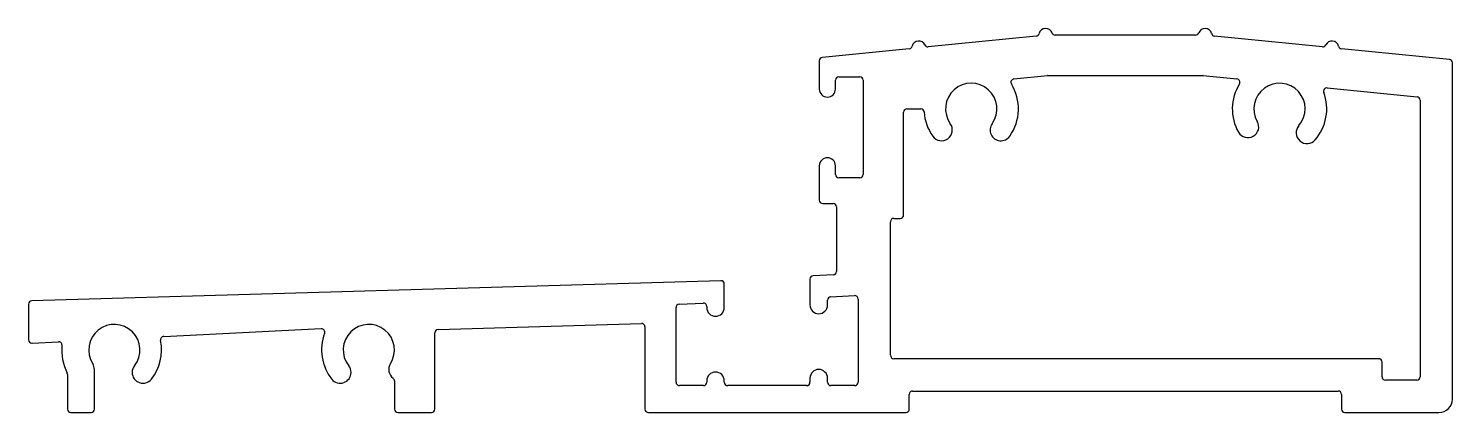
# Model space of a CAD drawing. Header units: inches. Extents: x -46 to 60, y 0 to 29.
import ezdxf

# ---------------------------------------------------------------- set-up
doc = ezdxf.new("R2010")
doc.units = ezdxf.units.IN
doc.header["$MEASUREMENT"] = 0
doc.layers.add('BEAD', color=152, linetype='Continuous')

msp = doc.modelspace()

# ---------------------------------------------------------------- linework, layer by layer
at = {"layer": 'BEAD', "color": 7}
for p, q in [((29.16, 28.22), (21.16, 27.42)), ((34.71, 28.29), (30.57, 28.29)), ((36.49, 28.29), (34.71, 28.29)), ((40.97, 28.29), (36.49, 28.29)), ((50.38, 27.42), (42.38, 28.22)), ((13.08, 26.39), (13.08, 24.29)), ((19.75, 27.28), (13.31, 26.64)), ((59.79, 26.48), (51.79, 27.28)), ((60.01, 1.27), (60.01, 26.24)), ((14.28, 24.29), (14.28, 24.94)), ((14.53, 25.19), (16.08, 25.19)), ((16.33, 24.94), (16.33, 17.94)), ((27.51, 25.04), (30, 25.29)), ((30.03, 25.29), (41.51, 25.29)), ((41.54, 25.29), (44.03, 25.04)), ((44.22, 24.66), (44.22, 24.66)), ((50.73, 24.37), (57.39, 23.71)), ((57.61, 23.46), (57.61, 2.92)), ((19.33, 14.94), (19.33, 22.57)), ((19.58, 22.82), (20.6, 22.82)), ((13.08, 18.59), (13.08, 16.04)), ((14.28, 17.94), (14.28, 18.59)), ((16.08, 17.69), (14.53, 17.69)), ((13.33, 15.79), (14.11, 15.79)), ((14.36, 15.54), (14.36, 10.75)), ((18.36, 4.52), (18.36, 14.44)), ((18.61, 14.69), (19.08, 14.69)), ((5.78, 10.06), (-45.29, 8.56)), ((6.04, 8.07), (6.04, 9.81)), ((12.39, 10.17), (12.39, 8.26)), ((14.12, 10.5), (12.62, 10.42)), ((13.69, 8.26), (13.69, 8.62)), ((13.92, 8.87), (15.7, 8.95)), ((15.96, 8.7), (15.96, 2.52)), ((-45.54, 8.31), (-45.54, 5.68)), ((2.46, 2.52), (2.46, 8.06)), ((2.7, 8.31), (4.47, 8.4)), ((4.74, 8.15), (4.74, 8.07)), ((-35.51, 5.92), (-23.83, 6.5)), ((-15.17, 6.44), (-0.1, 6.89)), ((0.16, 6.64), (0.16, 0.52)), ((-45.27, 5.43), (-43.32, 5.53)), ((-15.41, 0.52), (-15.41, 6.19)), ((54.54, 4.27), (18.61, 4.27)), ((-40.65, 0.52), (-40.65, 3.47)), ((54.79, 2.92), (54.79, 4.02)), ((-42.65, 3.09), (-42.65, 0.52)), ((-18.41, 2.62), (-18.41, 0.52)), ((4.49, 2.27), (2.71, 2.27)), ((4.74, 2.63), (4.74, 2.52)), ((6.04, 2.52), (6.04, 2.63)), ((12.14, 2.27), (6.29, 2.27)), ((12.39, 2.82), (12.39, 2.52)), ((13.69, 2.52), (13.69, 2.82)), ((15.71, 2.27), (13.94, 2.27)), ((57.36, 2.67), (55.04, 2.67)), ((19.75, 0.52), (19.75, 1.62)), ((20, 1.87), (51.54, 1.87)), ((51.79, 1.62), (51.79, 0.52)), ((-42.4, 0.27), (-40.9, 0.27)), ((-18.16, 0.27), (-15.66, 0.27)), ((0.41, 0.27), (19.5, 0.27)), ((52.04, 0.27), (59.01, 0.27))]:
    msp.add_line(p, q, dxfattribs=at)
for centre, radius, start, end in [((29.86, 28.29), 0.5, 19.4712, 166.2192), ((41.67, 28.29), 0.5, 13.7808, 160.5288), ((19.73, 27.53), 0.25, 275.6904, 346.2192), ((20.45, 27.35), 0.5, 25.1616, 166.2192), ((21.13, 27.67), 0.25, 205.1616, 275.6904), ((29.14, 28.47), 0.25, 275.6904, 346.2192), ((30.57, 28.54), 0.25, 199.4712, 270), ((40.97, 28.54), 0.25, 270, 340.5288), ((42.4, 28.47), 0.25, 193.7808, 264.3096), ((50.4, 27.67), 0.25, 264.3096, 334.8384), ((51.08, 27.35), 0.5, 13.7808, 154.8384), ((51.81, 27.53), 0.25, 193.7808, 264.3096), ((13.33, 26.39), 0.25, 95.6904, 180), ((59.76, 26.24), 0.25, 360, 84.3096), ((13.68, 24.29), 0.6, 180, 360), ((14.53, 24.94), 0.25, 90, 180), ((16.08, 24.94), 0.25, 360, 90), ((24.34, 22.82), 1.9, 324.5691, 215.4309), ((24.34, 22.82), 3.5, 324.5691, 31.7943), ((27.53, 24.79), 0.25, 95.6904, 211.7943), ((30.03, 25.04), 0.25, 90, 95.6904), ((41.51, 25.04), 0.25, 84.3096, 90), ((47.19, 22.82), 3.5, 148.2057, 209.7406), ((44.01, 24.79), 0.25, 328.2057, 84.3096), ((47.19, 22.82), 1.9, 318.8787, 209.7406), ((50.71, 24.12), 0.25, 84.3096, 200.4135), ((47.19, 22.82), 3.5, 318.8786, 20.4135), ((57.36, 23.46), 0.25, 0, 84.3096), ((19.58, 22.57), 0.25, 90, 180), ((20.6, 22.57), 0.25, 3.8226, 90), ((24.34, 22.82), 3.5, 183.8226, 215.4309), ((22.14, 21.25), 0.8, 215.4309, 35.4309), ((26.54, 21.25), 0.8, 144.5691, 324.5691), ((44.85, 21.48), 0.8, 209.7406, 29.7406), ((49.23, 21.04), 0.8, 138.8787, 318.8786), ((13.68, 18.59), 0.6, 360, 180), ((14.53, 17.94), 0.25, 180, 270), ((16.08, 17.94), 0.25, 270, 0), ((13.33, 16.04), 0.25, 180, 270), ((14.11, 15.54), 0.25, 0, 90), ((19.08, 14.94), 0.25, 270, 0), ((18.61, 14.44), 0.25, 90, 180), ((14.11, 10.75), 0.25, 272.8447, 360), ((5.79, 9.81), 0.25, 90, 91.6888), ((5.79, 9.81), 0.25, 360, 90), ((12.64, 10.17), 0.25, 92.8447, 180), ((-45.29, 8.31), 0.25, 91.6888, 180), ((13.94, 8.62), 0.25, 92.8447, 180), ((15.71, 8.7), 0.25, 0.0001, 92.8447), ((2.71, 8.06), 0.25, 92.8447, 180), ((4.49, 8.15), 0.25, 0, 92.8446), ((5.39, 8.07), 0.65, 180, 360), ((13.04, 8.26), 0.65, 180, 360), ((-39.17, 4.92), 1.9, 321.7244, 212.5863), ((-23.82, 6.24), 0.254, 339.3981, 92.8447), ((-20.31, 4.92), 1.9, 327.4137, 218.2756), ((-15.16, 6.19), 0.25, 91.6888, 180), ((-0.09, 6.64), 0.25, 360, 91.6888), ((-45.29, 5.68), 0.25, 180, 272.8446), ((-43.3, 5.28), 0.25, 355.0673, 92.8447), ((-39.17, 4.92), 3.5, 321.7244, 11.4577), ((-35.5, 5.67), 0.25, 92.8447, 191.4576), ((-20.31, 4.92), 3.5, 159.398, 218.2756), ((-39.17, 4.92), 3.9, 175.0672, 206.1579), ((18.61, 4.52), 0.25, 180, 270), ((54.54, 4.02), 0.25, 0, 90), ((-42.9, 3.09), 0.25, 359.9998, 26.1576), ((-41.45, 3.47), 0.8, 359.9999, 32.5863), ((-37.05, 3.25), 0.8, 141.7244, 179.9999), ((-37.05, 3.25), 0.8, 179.9999, 321.7244), ((-22.43, 3.25), 0.8, 218.2756, 360), ((-22.43, 3.25), 0.8, 0.0001, 38.2756), ((-18.03, 3.47), 0.8, 147.4137, 233.4725), ((5.39, 2.63), 0.65, 360, 180), ((13.04, 2.82), 0.65, 360, 180), ((-18.66, 2.62), 0.25, 0.0001, 53.4726), ((2.71, 2.52), 0.25, 180, 270), ((4.49, 2.52), 0.25, 270, 0), ((6.29, 2.52), 0.25, 180, 270), ((12.14, 2.52), 0.25, 270, 0), ((13.94, 2.52), 0.25, 180, 270), ((15.71, 2.52), 0.25, 270, 0), ((55.04, 2.92), 0.25, 180, 270), ((57.36, 2.92), 0.25, 270, 0), ((20, 1.62), 0.25, 90, 180), ((51.54, 1.62), 0.25, 0, 90), ((59.01, 1.27), 1, 270, 360), ((-42.4, 0.52), 0.25, 180, 270), ((-40.9, 0.52), 0.25, 270, 0), ((-18.16, 0.52), 0.25, 180, 270), ((-15.66, 0.52), 0.25, 270, 0), ((0.41, 0.52), 0.25, 180, 270), ((19.5, 0.52), 0.25, 270, 360), ((52.04, 0.52), 0.25, 180, 270)]:
    msp.add_arc(centre, radius, start, end, dxfattribs=at)

doc.saveas('drawing.dxf')
